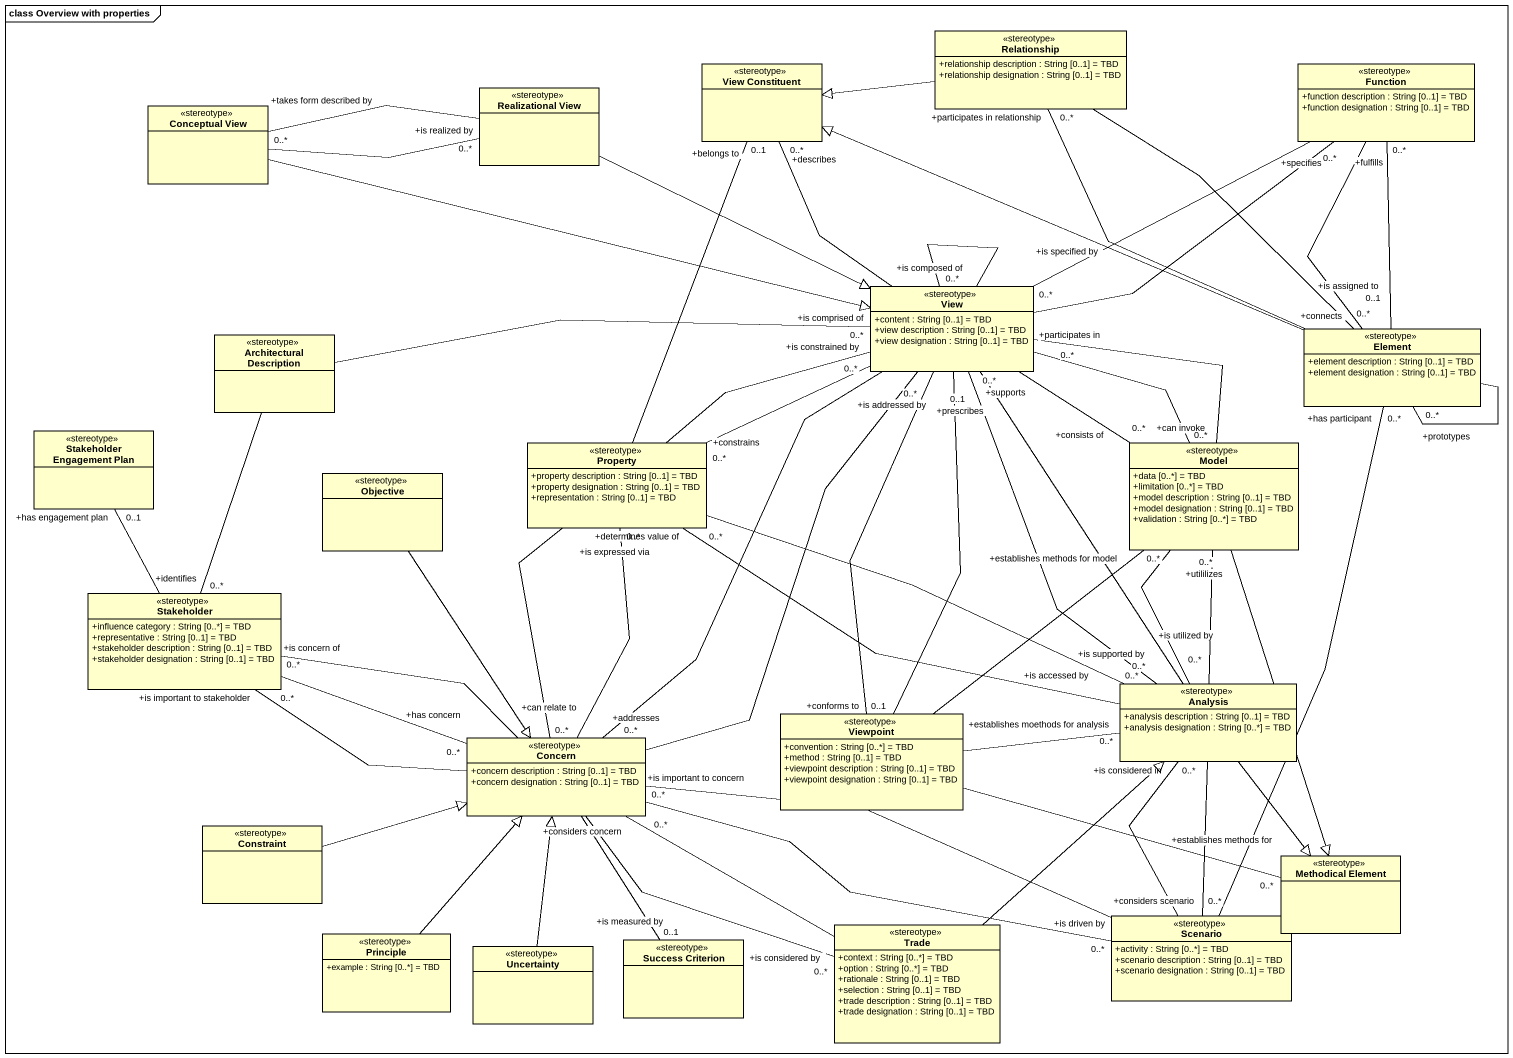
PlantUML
@startuml
mainframe class Overview with properties
hide circle
hide empty members
skinparam classAttributeIconSize 0
class "View Constituent" as View_Constituent <<stereotype>>
class Relationship <<stereotype>> {
  +relationship description : String [0..1] = TBD
  +relationship designation : String [0..1] = TBD
}
class Function <<stereotype>> {
  +function description : String [0..1] = TBD
  +function designation : String [0..1] = TBD
}
class "Realizational View" as Realizational_View <<stereotype>>
class "Conceptual View" as Conceptual_View <<stereotype>>
class View <<stereotype>> {
  +content : String [0..1] = TBD
  +view description : String [0..1] = TBD
  +view designation : String [0..1] = TBD
}
class "Architectural Description" as Architectural_Description <<stereotype>>
class Element <<stereotype>> {
  +element description : String [0..1] = TBD
  +element designation : String [0..1] = TBD
}
class "Stakeholder Engagement Plan" as Stakeholder_Engagement_Plan <<stereotype>>
class Property <<stereotype>> {
  +property description : String [0..1] = TBD
  +property designation : String [0..1] = TBD
  +representation : String [0..1] = TBD
}
class Model <<stereotype>> {
  +data [0..*] = TBD
  +limitation [0..*] = TBD
  +model description : String [0..1] = TBD
  +model designation : String [0..1] = TBD
  +validation : String [0..*] = TBD
}
class Objective <<stereotype>>
class Stakeholder <<stereotype>> {
  +influence category : String [0..*] = TBD
  +representative : String [0..1] = TBD
  +stakeholder description : String [0..1] = TBD
  +stakeholder designation : String [0..1] = TBD
}
class Analysis <<stereotype>> {
  +analysis description : String [0..1] = TBD
  +analysis designation : String [0..*] = TBD
}
class Viewpoint <<stereotype>> {
  +convention : String [0..*] = TBD
  +method : String [0..1] = TBD
  +viewpoint description : String [0..1] = TBD
  +viewpoint designation : String [0..1] = TBD
}
class Concern <<stereotype>> {
  +concern description : String [0..1] = TBD
  +concern designation : String [0..1] = TBD
}
class Constraint <<stereotype>>
class "Methodical Element" as Methodical_Element <<stereotype>>
class Scenario <<stereotype>> {
  +activity : String [0..*] = TBD
  +scenario description : String [0..1] = TBD
  +scenario designation : String [0..1] = TBD
}
class Principle <<stereotype>> {
  +example : String [0..*] = TBD
}
class Uncertainty <<stereotype>>
class "Success Criterion" as Success_Criterion <<stereotype>>
class Trade <<stereotype>> {
  +context : String [0..*] = TBD
  +option : String [0..*] = TBD
  +rationale : String [0..1] = TBD
  +selection : String [0..1] = TBD
  +trade description : String [0..1] = TBD
  +trade designation : String [0..1] = TBD
}
Relationship -left-|> View_Constituent
Relationship -- "+connects\n0..*" Element
Function -left- "+is specified by\n0..*" View
Function -- "+is assigned to\n0..1" Element
Realizational_View -left- "+takes form described by\n0..*" Conceptual_View
Realizational_View -right-|> View
Conceptual_View -right- "+is realized by\n0..*" Realizational_View
Conceptual_View -right-|> View
View -up- "+describes\n0..*" View_Constituent
View -right- "+specifies\n0..*" Function
View "+is composed of\n0..*" -- View
View -left- "+constrains\n0..*" Property
View -- "+consists of\n0..*" Model
View -- "+can invoke\n0..*" Model
View -- "+is supported by\n0..*" Analysis
View -- "+conforms to\n0..1" Viewpoint
View -- "+addresses\n0..*" Concern
Architectural_Description -right- "+is comprised of\n0..*" View
Architectural_Description -- "+identifies\n0..*" Stakeholder
Element -left-|> View_Constituent
Element -up- "+participates in relationship\n0..*" Relationship
Element -up- "+fulfills\n0..*" Function
Element "+prototypes\n0..*" -- Element
Stakeholder_Engagement_Plan "+has engagement plan\n0..1" -- Stakeholder
Property -up- "+belongs to\n0..1" View_Constituent
Property -right- "+is constrained by\n0..*" View
Property -right- "+is accessed by\n0..*" Analysis
Property -- "+can relate to\n0..*" Concern
Model -up- "+participates in\n0..*" View
Model -- "+is utilized by\n0..*" Analysis
Model --|> Methodical_Element
Objective --|> Concern
Analysis -up- "+supports\n0..*" View
Analysis -left- "+determines value of\n0..*" Property
Analysis -up- "+utililizes\n0..*" Model
Analysis --|> Methodical_Element
Analysis -- "+considers scenario\n0..*" Scenario
Viewpoint -up- "+prescribes\n0..1" View
Viewpoint -up- "+establishes methods for model\n0..*" Model
Viewpoint -right- "+establishes moethods for analysis\n0..*" Analysis
Viewpoint -right- "+establishes methods for\n0..*" Methodical_Element
Concern -up- "+is addressed by\n0..*" View
Concern -up- "+is expressed via\n0..*" Property
Concern -left- "+is important to stakeholder\n0..*" Stakeholder
Concern -left- "+is concern of\n0..*" Stakeholder
Concern "+has concern\n0..*" -left- Stakeholder
Concern -right- "+is driven by\n0..*" Scenario
Concern -- "+is measured by\n0..1" Success_Criterion
Concern -right- "+is considered by\n0..*" Trade
Constraint -right-|> Concern
Scenario -up- "+has participant\n0..*" Element
Scenario -up- "+is considered in\n0..*" Analysis
Scenario -left- "+is important to concern\n0..*" Concern
Principle -up-|> Concern
Uncertainty -up-|> Concern
Trade -up-|> Analysis
Trade -left- "+considers concern\n0..*" Concern
@enduml
